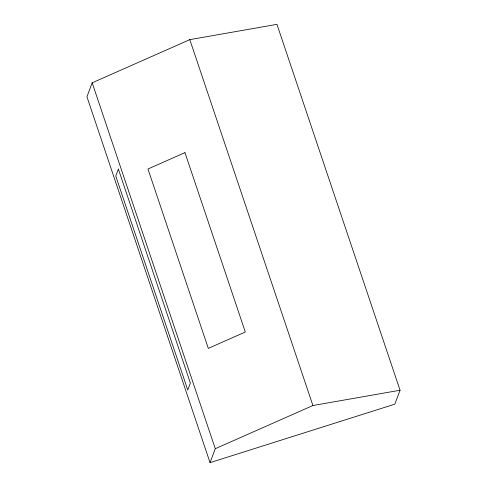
<?xml version="1.0" encoding="UTF-8"?>
<svg xmlns="http://www.w3.org/2000/svg" width="487" height="487" viewBox="0 0 487 487"><rect width="100%" height="100%" fill="white"/><g stroke="black" fill="none" stroke-linecap="round" stroke-linejoin="round"><path stroke-width="0.73" d="M92.183 82.82L86.942 96.767L210.043 462.65L394.817 404.18L400.058 390.233L276.957 24.35L189.808 39.636L92.183 82.82L215.284 448.704L210.043 462.65M215.284 448.704L312.916 405.525L400.058 390.233M189.808 39.636L312.916 405.525M118.384 169.111L115.778 176.05L187.769 390.026L190.374 383.086L118.384 169.111M184.957 152.632L147.963 168.995L208.314 348.369L245.308 332.006L184.957 152.632"/></g></svg>
